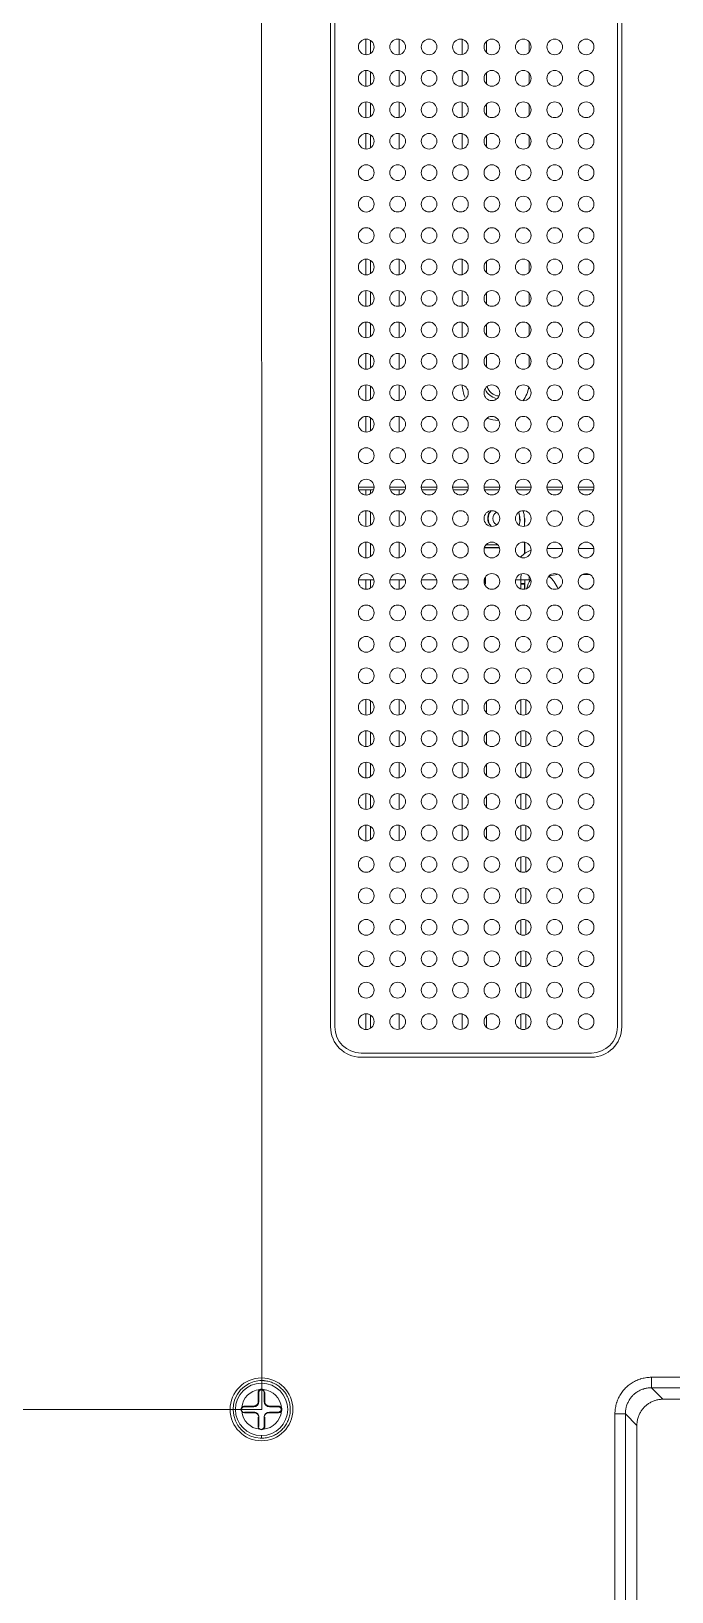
# Model space of a CAD drawing. Extents: x -382 to 1420, y -377 to 265.
# Drawn here: x -189.86 to -185.04, y -18.56 to -6.84 of the extents above; entities that cross this region are included whole.
import ezdxf

# ---------------------------------------------------------------- set-up
doc = ezdxf.new("R2010")
doc.units = 0
doc.header["$MEASUREMENT"] = 0
doc.layers.add('PDF_レイヤー 1', color=7, linetype='CONTINUOUS')

msp = doc.modelspace()

# ---------------------------------------------------------------- linework, layer by layer
at = {"layer": 'PDF_レイヤー 1', "lineweight": 0}
for points in [[(-188.1271, -1.44499), (-188.12543, -17.19165), (-211.74667, -17.19165)], [(-187.34235, -7.01459), (-187.34235, -6.89821)], [(-187.30831, -6.90671), (-187.30831, -7.00587)], [(-187.0924, -6.90013), (-187.0924, -7.01248)], [(-186.61814, -7.01202), (-186.61814, -6.90064)], [(-186.4345, -6.91559), (-186.4345, -6.99711)], [(-186.11539, -6.99412), (-186.11539, -6.91857)], [(-187.34235, -7.25085), (-187.34235, -7.13433)], [(-187.30831, -7.1429), (-187.30831, -7.24206)], [(-187.0924, -7.13639), (-187.0924, -7.24874)], [(-186.61814, -7.24827), (-186.61814, -7.13689)], [(-186.4345, -7.15177), (-186.4345, -7.23329)], [(-186.11539, -7.23031), (-186.11539, -7.15476)], [(-187.34235, -7.48704), (-187.34235, -7.37066)], [(-187.30831, -7.37907), (-187.30831, -7.47823)], [(-187.0924, -7.37257), (-187.0924, -7.48492)], [(-186.61814, -7.48445), (-186.61814, -7.37307)], [(-186.4345, -7.38796), (-186.4345, -7.46962)], [(-186.11539, -7.46648), (-186.11539, -7.39093)], [(-187.34235, -7.72322), (-187.34235, -7.60684)], [(-187.30831, -7.61526), (-187.30831, -7.71442)], [(-187.0924, -7.60875), (-187.0924, -7.7211)], [(-186.61814, -7.72064), (-186.61814, -7.60926)], [(-186.4345, -7.62415), (-186.4345, -7.70581)], [(-186.11539, -7.70274), (-186.11539, -7.62719)], [(-187.34235, -8.66803), (-187.34235, -8.55165)], [(-187.0924, -8.55357), (-187.0924, -8.66592)], [(-186.61814, -8.66544), (-186.61814, -8.55407)], [(-187.30831, -8.56007), (-187.30831, -8.65922)], [(-186.4345, -8.56895), (-186.4345, -8.65061)], [(-186.11539, -8.64747), (-186.11539, -8.57193)], [(-187.34235, -8.90422), (-187.34235, -8.78784)], [(-187.0924, -8.78975), (-187.0924, -8.9021)], [(-186.61814, -8.90163), (-186.61814, -8.79025)], [(-187.30831, -8.79625), (-187.30831, -8.89541)], [(-186.4345, -8.80514), (-186.4345, -8.8868)], [(-186.11539, -8.88373), (-186.11539, -8.80818)], [(-187.34235, -9.14046), (-187.34235, -9.02394)], [(-187.0924, -9.02593), (-187.0924, -9.13828)], [(-186.61814, -9.13782), (-186.61814, -9.02644)], [(-187.30831, -9.03251), (-187.30831, -9.13167)], [(-186.4345, -9.0414), (-186.4345, -9.12292)], [(-186.11539, -9.11992), (-186.11539, -9.04437)], [(-187.34235, -9.37665), (-187.34235, -9.26013)], [(-187.30831, -9.2687), (-187.30831, -9.36785)], [(-187.0924, -9.26218), (-187.0924, -9.37453)], [(-186.61814, -9.37401), (-186.61814, -9.26263)], [(-186.4345, -9.27759), (-186.4345, -9.35911)], [(-186.11539, -9.35611), (-186.11539, -9.28056)], [(-187.34235, -9.61283), (-187.34235, -9.49632)], [(-187.30831, -9.50488), (-187.30831, -9.60404)], [(-187.0924, -9.49837), (-187.0924, -9.61072)], [(-187.34235, -9.84902), (-187.34235, -9.73264)], [(-187.30831, -9.74107), (-187.30831, -9.84023)], [(-187.0924, -9.73456), (-187.0924, -9.84691)], [(-187.28025, -10.26314), (-187.39843, -10.26314)], [(-187.28566, -10.2828), (-187.39301, -10.2828)], [(-187.34235, -10.32146), (-187.34235, -10.28286)], [(-187.30831, -10.2828), (-187.30831, -10.31266)], [(-187.04413, -10.26314), (-187.16231, -10.26314)], [(-187.04942, -10.2828), (-187.15677, -10.2828)], [(-187.0924, -10.2828), (-187.0924, -10.31933)], [(-186.80787, -10.26314), (-186.92606, -10.26314)], [(-186.8133, -10.2828), (-186.92065, -10.2828)], [(-186.57175, -10.26314), (-186.6898, -10.26314)], [(-186.57704, -10.2828), (-186.6844, -10.2828)], [(-186.3355, -10.26314), (-186.45368, -10.26314)], [(-186.34093, -10.2828), (-186.44828, -10.2828)], [(-186.09925, -10.26314), (-186.21744, -10.26314)], [(-186.10467, -10.2828), (-186.21202, -10.2828)], [(-185.86314, -10.26314), (-185.98132, -10.26314)], [(-185.86843, -10.2828), (-185.97578, -10.2828)], [(-185.62688, -10.26314), (-185.74506, -10.26314)], [(-185.63231, -10.2828), (-185.73966, -10.2828)], [(-187.34235, -10.55757), (-187.34235, -10.44119)], [(-187.30831, -10.44962), (-187.30831, -10.54892)], [(-187.0924, -10.44311), (-187.0924, -10.5556)], [(-187.34235, -10.79383), (-187.34235, -10.67731)], [(-187.30831, -10.68588), (-187.30831, -10.78503)], [(-187.0924, -10.67936), (-187.0924, -10.79171)], [(-186.33984, -10.71978), (-186.44928, -10.71978)], [(-186.44833, -10.71585), (-186.34084, -10.71585)], [(-186.43586, -10.69618), (-186.35309, -10.69618)], [(-186.15051, -10.76386), (-186.15051, -10.67859)], [(-186.14658, -10.67964), (-186.14658, -10.76199)], [(-185.86314, -10.7233), (-185.98132, -10.7233)], [(-185.62688, -10.7233), (-185.74506, -10.7233)], [(-187.28377, -10.95888), (-187.39501, -10.95888)], [(-187.34235, -11.03008), (-187.34235, -10.95884)], [(-187.30831, -10.95888), (-187.30831, -11.02124)], [(-187.04752, -10.95888), (-187.15876, -10.95888)], [(-187.0924, -10.95888), (-187.0924, -11.0279)], [(-186.8114, -10.95888), (-186.9225, -10.95888)], [(-186.57514, -10.95888), (-186.68638, -10.95888)], [(-186.44576, -10.95888), (-186.45007, -10.95888)], [(-186.44576, -10.9875), (-186.44576, -10.94278)], [(-186.44183, -10.93827), (-186.44183, -10.99146)], [(-186.17805, -11.02553), (-186.17805, -10.95956), (-186.21416, -10.95956)], [(-186.17805, -10.9875), (-186.14653, -10.9875)], [(-186.15051, -10.99143), (-186.17801, -10.99143)], [(-186.15051, -11.02872), (-186.15051, -10.99136)], [(-186.14658, -10.9875), (-186.15047, -10.99139)], [(-186.14658, -11.02764), (-186.14658, -10.95889)], [(-185.71422, -10.92023), (-185.65825, -10.92023)], [(-187.34235, -11.97482), (-187.34235, -11.8583)], [(-187.30831, -11.86687), (-187.30831, -11.96603)], [(-187.0924, -11.86036), (-187.0924, -11.97271)], [(-186.61814, -11.97225), (-186.61814, -11.86087)], [(-186.4345, -11.87581), (-186.4345, -11.95733)], [(-186.17805, -11.86266), (-186.17805, -11.97029)], [(-186.13871, -11.97035), (-186.13871, -11.86286)], [(-187.34235, -12.21107), (-187.34235, -12.09456)], [(-187.30831, -12.10313), (-187.30831, -12.20228)], [(-187.0924, -12.09661), (-187.0924, -12.20896)], [(-186.61814, -12.20837), (-186.61814, -12.09699)], [(-186.4345, -12.11193), (-186.4345, -12.19359)], [(-186.17805, -12.09892), (-186.17805, -12.20641)], [(-186.13871, -12.2066), (-186.13871, -12.09897)], [(-187.34235, -12.44719), (-187.34235, -12.33068)], [(-187.30831, -12.33923), (-187.30831, -12.43839)], [(-187.0924, -12.33273), (-187.0924, -12.44522)], [(-186.61814, -12.44461), (-186.61814, -12.33323)], [(-186.4345, -12.34819), (-186.4345, -12.42985)], [(-186.17805, -12.33517), (-186.17805, -12.44267)], [(-186.13871, -12.44272), (-186.13871, -12.33523)], [(-187.34235, -12.68345), (-187.34235, -12.56693)], [(-187.30831, -12.57549), (-187.30831, -12.67464)], [(-187.0924, -12.56897), (-187.0924, -12.68132)], [(-186.61814, -12.68087), (-186.61814, -12.56935)], [(-186.4345, -12.58431), (-186.4345, -12.66596)], [(-186.17805, -12.57128), (-186.17805, -12.67891)], [(-186.13871, -12.67896), (-186.13871, -12.57147)], [(-187.34235, -12.91957), (-187.34235, -12.80319)], [(-187.30831, -12.81174), (-187.30831, -12.9109)], [(-187.0924, -12.80509), (-187.0924, -12.91758)], [(-186.61814, -12.91698), (-186.61814, -12.80561)], [(-186.4345, -12.82056), (-186.4345, -12.90222)], [(-186.17805, -12.80754), (-186.17805, -12.91503)], [(-186.13871, -12.91522), (-186.13871, -12.80759)], [(-186.17805, -13.04379), (-186.17805, -13.15128)], [(-186.13871, -13.15134), (-186.13871, -13.04385)], [(-186.17805, -13.27991), (-186.17805, -13.3874)], [(-186.13871, -13.3876), (-186.13871, -13.27997)], [(-186.17805, -13.51617), (-186.17805, -13.62366)], [(-186.13871, -13.62371), (-186.13871, -13.51622)], [(-186.17805, -13.75228), (-186.17805, -13.85991)], [(-186.13871, -13.85996), (-186.13871, -13.75247)], [(-186.17805, -13.98853), (-186.17805, -14.09602)], [(-186.13871, -14.09621), (-186.13871, -13.98858)], [(-187.34235, -14.3368), (-187.34235, -14.22029)], [(-187.30831, -14.22885), (-187.30831, -14.32801)], [(-187.0924, -14.22234), (-187.0924, -14.33469)], [(-186.61814, -14.33423), (-186.61814, -14.22285)], [(-186.4345, -14.2378), (-186.4345, -14.31932)], [(-186.17805, -14.22478), (-186.17805, -14.33228)], [(-186.13871, -14.33233), (-186.13871, -14.22484)], [(-188.13005, -16.97519), (-188.13255, -16.97519)], [(-188.12828, -16.97519), (-188.13009, -16.97519)], [(-188.12666, -16.97519), (-188.12832, -16.97519)], [(-188.12341, -16.97519), (-188.1266, -16.97519)], [(-188.12218, -16.97519), (-188.12343, -16.97519)], [(-188.12096, -16.97519), (-188.12221, -16.97519)], [(-188.11038, -16.97573), (-188.10594, -16.97615), (-188.09677, -16.97726), (-188.08774, -16.97865), (-188.07886, -16.98046), (-188.07011, -16.98268), (-188.06136, -16.98518), (-188.05289, -16.98823), (-188.04428, -16.99143), (-188.03594, -16.99518), (-188.03192, -16.99698), (-188.02775, -16.99907), (-188.01983, -17.00337), (-188.01192, -17.00795), (-188.00428, -17.01309), (-187.99706, -17.01837), (-187.98984, -17.02393), (-187.98289, -17.0299), (-187.97623, -17.03601), (-187.9697, -17.0424), (-187.96678, -17.04573), (-187.96081, -17.05267), (-187.95789, -17.05601), (-187.95234, -17.06337), (-187.94706, -17.07087), (-187.9422, -17.07836), (-187.9397, -17.08239), (-187.93526, -17.09031), (-187.93123, -17.0985), (-187.92762, -17.1067), (-187.92415, -17.11517), (-187.92123, -17.12364), (-187.91845, -17.13239), (-187.91623, -17.14114), (-187.91429, -17.14989), (-187.91262, -17.15891), (-187.91151, -17.16808), (-187.91081, -17.17711), (-187.91026, -17.18627), (-187.91026, -17.19516), (-187.91068, -17.20433), (-187.91123, -17.21335), (-187.91234, -17.22224), (-187.91387, -17.23141), (-187.91581, -17.24029), (-187.9179, -17.24918), (-187.92054, -17.25779), (-187.92345, -17.26654), (-187.92679, -17.27487), (-187.9304, -17.28321), (-187.93442, -17.29126), (-187.93887, -17.29932), (-187.94359, -17.30723), (-187.94859, -17.31459), (-187.95387, -17.32209), (-187.95942, -17.32918), (-187.96539, -17.33612), (-187.97164, -17.34279), (-187.97817, -17.34904), (-187.98484, -17.35515), (-187.99178, -17.36098), (-187.999, -17.36653), (-188.00664, -17.37181), (-188.01428, -17.37667), (-188.02205, -17.38125), (-188.03011, -17.38542), (-188.0383, -17.38945), (-188.04664, -17.39278), (-188.05525, -17.39598), (-188.06386, -17.39889), (-188.07274, -17.40125), (-188.08163, -17.40334), (-188.09038, -17.40514), (-188.09941, -17.40653), (-188.10844, -17.40736), (-188.11746, -17.40792)], [(-185.46928, -17.22474), (-185.46914, -17.21599), (-185.46859, -17.20696), (-185.46775, -17.19794), (-185.46664, -17.18891), (-185.46539, -17.17974), (-185.46359, -17.17058), (-185.4615, -17.16155), (-185.45928, -17.15239), (-185.4565, -17.1435), (-185.45539, -17.14003), (-185.45234, -17.131), (-185.44901, -17.12225), (-185.44526, -17.1135), (-185.44137, -17.10503), (-185.4372, -17.09656), (-185.43262, -17.0885), (-185.4279, -17.08031), (-185.42304, -17.07253), (-185.4179, -17.06503), (-185.41248, -17.05753), (-185.40693, -17.05045), (-185.40109, -17.04351), (-185.39512, -17.03684), (-185.38901, -17.03059), (-185.38262, -17.02448), (-185.37596, -17.01837), (-185.36901, -17.01268), (-185.36193, -17.00712), (-185.35457, -17.0017), (-185.34693, -16.99643), (-185.33915, -16.99143), (-185.3311, -16.98671), (-185.32291, -16.9824), (-185.31457, -16.97823), (-185.30582, -16.97407), (-185.29721, -16.9706), (-185.28846, -16.96726), (-185.27958, -16.96407), (-185.27597, -16.96296), (-185.26694, -16.96032), (-185.25791, -16.95796), (-185.24875, -16.95588), (-185.23972, -16.95421), (-185.23055, -16.95268), (-185.22153, -16.95157), (-185.2125, -16.95088), (-185.20361, -16.95032), (-185.19472, -16.95018)], [(-185.19479, -17.02856), (-185.19479, -16.95024), (-178.29054, -16.95024)], [(-188.15188, -17.06377), (-188.15188, -17.13265), (-188.14632, -17.13265), (-188.14632, -17.06377)], [(-188.10699, -17.06375), (-188.10699, -17.13264)], [(-188.10156, -17.13264), (-188.10156, -17.06375), (-188.10698, -17.06375)], [(-185.10801, -17.11544), (-185.1144, -17.11544), (-185.12078, -17.11586), (-185.12731, -17.11642), (-185.13356, -17.11725), (-185.14009, -17.11808), (-185.14662, -17.11933), (-185.15314, -17.12086), (-185.15967, -17.12253), (-185.16606, -17.12433), (-185.16856, -17.12517), (-185.17495, -17.12753), (-185.18133, -17.12989), (-185.18745, -17.13253), (-185.19356, -17.1353), (-185.19953, -17.13836), (-185.2055, -17.14141), (-185.21119, -17.14489), (-185.21675, -17.14836), (-185.22216, -17.15211), (-185.22744, -17.156), (-185.23258, -17.15989), (-185.23758, -17.16405), (-185.2423, -17.16836), (-185.24675, -17.1728), (-185.25119, -17.17724), (-185.25536, -17.18197), (-185.25966, -17.18697), (-185.26355, -17.1921), (-185.26744, -17.19738), (-185.27119, -17.2028), (-185.27466, -17.20835), (-185.27813, -17.21405), (-185.28119, -17.22002), (-185.2841, -17.22599), (-185.28702, -17.2321), (-185.28966, -17.23835), (-185.29202, -17.2446), (-185.29424, -17.25085), (-185.29507, -17.25335), (-185.29688, -17.25988), (-185.29869, -17.2664), (-185.30007, -17.27293), (-185.30119, -17.27932), (-185.3023, -17.28571), (-185.30313, -17.29223), (-185.30369, -17.29876), (-185.30396, -17.30515), (-185.3041, -17.31154), (-185.39076, -17.22474), (-185.46923, -17.22474)], [(-185.19481, -17.02865), (-185.20106, -17.02879), (-185.20744, -17.02906), (-185.21397, -17.02962), (-185.22036, -17.03045), (-185.22689, -17.03129), (-185.23341, -17.03254), (-185.23994, -17.03406), (-185.24633, -17.03573), (-185.25286, -17.03753), (-185.25563, -17.03851), (-185.26202, -17.04073), (-185.26827, -17.04309), (-185.27452, -17.04573), (-185.28063, -17.04837), (-185.2866, -17.05142), (-185.29258, -17.05462), (-185.29827, -17.05809), (-185.30382, -17.06156), (-185.30924, -17.06531), (-185.31452, -17.06906), (-185.31952, -17.07295), (-185.32438, -17.07725), (-185.32924, -17.08142), (-185.33368, -17.08573), (-185.33813, -17.09031), (-185.34229, -17.09503), (-185.34646, -17.10003), (-185.35049, -17.10503), (-185.35424, -17.11031), (-185.35799, -17.11572), (-185.36146, -17.12128), (-185.36479, -17.12697), (-185.36799, -17.1328), (-185.3709, -17.13891), (-185.37382, -17.14503), (-185.37632, -17.15114), (-185.37882, -17.15752), (-185.38104, -17.16391), (-185.38201, -17.16669), (-185.38382, -17.17308), (-185.38548, -17.17961), (-185.38701, -17.18613), (-185.38798, -17.19266), (-185.38909, -17.19905), (-185.38993, -17.20558), (-185.39034, -17.21196), (-185.39076, -17.21835), (-185.39076, -17.22474), (-185.39076, -21.38187)], [(-188.10699, -17.13265), (-188.10158, -17.13265)], [(-188.06766, -17.17198), (-187.99878, -17.17198)], [(-187.99877, -17.17198), (-187.99877, -17.16643)], [(-185.46928, -17.22469), (-185.46928, -21.38182), (-185.39082, -21.38182)], [(-188.10699, -17.31968), (-188.10158, -17.31968)], [(-185.39076, -21.38184), (-185.3041, -21.207), (-185.3041, -17.31151)], [(-188.12802, -17.40822), (-188.12663, -17.40822)], [(-188.12666, -17.38856), (-188.12666, -17.40828)]]:
    msp.add_lwpolyline(points, dxfattribs=at)
for points in [[(-185.6466, -5.03527, -0.41423358), (-185.41829, -5.26358), (-185.41829, -14.31792, -0.41400549), (-185.64654, -14.54621), (-187.37875, -14.54621, -0.41410757), (-187.60709, -14.31796), (-187.60709, -5.26362, -0.4141076), (-187.37871, -5.03527)], [(-187.37871, -5.06672, 0.41402108), (-187.57562, -5.26358), (-187.57562, -14.31796, 0.41402108), (-187.37871, -14.51475), (-185.64654, -14.51475, 0.41390261), (-185.44976, -14.31796), (-185.44976, -5.26362, 0.41416728), (-185.64654, -5.06672)], [(-186.19309, -10.45355, -0.15568182), (-186.19025, -10.54808, 0.07014825), (-186.18211, -10.50523), (-186.18252, -10.50509), (-186.1828, -10.50509), (-186.18322, -10.50509), (-186.18363, -10.50523), (-186.18405, -10.50523), (-186.18447, -10.50523), (-186.18502, -10.50536), (-186.18516, -10.5055), (-186.18572, -10.50564), (-186.186, -10.50578), (-186.186, -10.50606, 0.08883094)]]:
    msp.add_lwpolyline(points, format="xyb", close=True, dxfattribs=at)
for points in [[(-186.15968, -10.44068, -0.07979932), (-186.15047, -10.49828), (-186.15005, -10.49828), (-186.14964, -10.49828), (-186.14936, -10.49828), (-186.14894, -10.49828), (-186.14853, -10.49842), (-186.14811, -10.49842), (-186.14769, -10.49856), (-186.14728, -10.4987), (-186.14686, -10.49884), (-186.14672, -10.49912), (-186.14658, -10.49943), (-186.15051, -10.55622), (-186.15051, -10.49831, 0.07975226), (-186.15968, -10.44068)], [(-186.18768, -10.78677), (-186.17768, -10.78677, -0.10266643), (-186.10048, -10.73727)], [(-186.11511, -10.9343), (-186.11511, -10.95888), (-186.17802, -10.95888, -0.07020938), (-186.17168, -10.91508)], [(-186.13215, -11.02296, -0.0768065), (-186.10441, -10.95928, 0.0198315), (-186.1151, -10.95887)], [(-185.89758, -11.02411, 0.12154643), (-185.96507, -10.93398, -0.09873476), (-185.90247, -10.92023)], [(-188.13192, -17.4081), (-188.13371, -17.4081), (-188.13288, -17.4081, -0.94363461), (-188.14063, -16.9756)], [(-188.25469, -17.16641, 0.25186451), (-188.27566, -17.1778, -0.36035462), (-188.14063, -17.04273)], [(-188.06766, -17.17197), (-188.06766, -17.16641), (-187.99871, -17.16643, -0.24978979), (-187.97774, -17.17781, 0.36073998), (-188.1128, -17.04269, 0.13357351), (-188.12571, -17.03852), (-188.12585, -17.03852), (-188.12599, -17.03852), (-188.12613, -17.03852), (-188.12627, -17.03852), (-188.12641, -17.03852), (-188.12655, -17.03852), (-188.12668, -17.03852, 0.14642675), (-188.14063, -17.04273, 0.25464182), (-188.15188, -17.06375), (-188.14632, -17.06375, -1.00371048), (-188.10699, -17.06375, 0.25671901), (-188.11281, -17.04278)], [(-178.28229, -17.11543), (-178.36895, -17.02863), (-185.19479, -17.02863), (-185.10799, -17.11543), (-184.97495, -17.11543), (-184.97495, -17.27288, 0.3533094), (-184.89587, -17.35153), (-178.87335, -17.35153, 0.35273271), (-178.7944, -17.27288), (-178.7944, -17.11539)], [(-188.18579, -17.16643), (-188.1858, -17.17198), (-188.25469, -17.17198, 1.00143568), (-188.25469, -17.21687), (-188.25467, -17.21131), (-188.18579, -17.21131), (-188.18579, -17.21687), (-188.25467, -17.21687, -0.25050881), (-188.2757, -17.20562, 0.36053996), (-188.14057, -17.34061)], [(-188.25469, -17.17197), (-188.25469, -17.16641), (-188.1858, -17.16641, 0.41580959), (-188.1519, -17.13267)], [(-188.18576, -17.21689, -0.41495902), (-188.14632, -17.25078), (-188.15188, -17.25079), (-188.15188, -17.31968), (-188.14632, -17.31968), (-188.14632, -17.25079, 0.41461268), (-188.18576, -17.21134)], [(-188.06766, -17.21687, 0.41495902), (-188.10696, -17.25075, -0.41401903), (-188.06765, -17.21131), (-187.99877, -17.21131), (-187.99877, -17.21687), (-188.06766, -17.21687), (-188.06766, -17.21687)], [(-188.15188, -17.31968, 0.25596236), (-188.14066, -17.34059, 0.13013062), (-188.1276, -17.34476), (-188.12746, -17.34476), (-188.12732, -17.34476), (-188.12718, -17.34476), (-188.12705, -17.34476), (-188.12691, -17.34476), (-188.12677, -17.34476), (-188.12663, -17.34476, 0.17069691), (-188.11282, -17.34055, 0.25387221), (-188.10156, -17.31966), (-188.10156, -17.25078), (-188.10699, -17.25078), (-188.10699, -17.31966, -1.00369919), (-188.15188, -17.31968)]]:
    msp.add_lwpolyline(points, format="xyb", dxfattribs=at)
for centre, radius in [((-187.33934, -6.95642), 0.05909), ((-187.1031, -6.9563), 0.05897), ((-186.86687, -6.95633), 0.059), ((-186.63073, -6.9563), 0.05897), ((-186.3945, -6.95633), 0.059), ((-186.15834, -6.95642), 0.05909), ((-185.92211, -6.9563), 0.05897), ((-185.68588, -6.95633), 0.059), ((-187.33934, -7.1926), 0.05909), ((-187.1031, -7.19248), 0.05897), ((-186.86687, -7.19251), 0.059), ((-186.63073, -7.19248), 0.05897), ((-186.3945, -7.19251), 0.059), ((-186.15834, -7.1926), 0.05909), ((-185.92211, -7.19248), 0.05897), ((-185.68588, -7.19251), 0.059), ((-187.33934, -7.42886), 0.05909), ((-187.1031, -7.42874), 0.05897), ((-186.86687, -7.42877), 0.059), ((-186.63073, -7.42874), 0.05897), ((-186.3945, -7.42877), 0.059), ((-186.15834, -7.42886), 0.05909), ((-185.92211, -7.42874), 0.05897), ((-185.68588, -7.42877), 0.059), ((-187.33934, -7.66503), 0.05909), ((-187.1031, -7.66491), 0.05897), ((-186.86687, -7.66494), 0.059), ((-186.63073, -7.66491), 0.05897), ((-186.3945, -7.66494), 0.059), ((-186.15834, -7.66503), 0.05909), ((-185.92211, -7.66491), 0.05897), ((-185.68588, -7.66494), 0.059), ((-187.33934, -7.90122), 0.05909), ((-187.1031, -7.9011), 0.05897), ((-186.86687, -7.90113), 0.059), ((-186.63073, -7.9011), 0.05897), ((-186.3945, -7.90113), 0.059), ((-186.15834, -7.90122), 0.05909), ((-185.92211, -7.9011), 0.05897), ((-185.68588, -7.90113), 0.059), ((-187.33934, -8.13741), 0.05909), ((-187.1031, -8.13729), 0.05897), ((-186.86687, -8.13732), 0.059), ((-186.63073, -8.13729), 0.05897), ((-186.3945, -8.13732), 0.059), ((-186.15834, -8.13741), 0.05909), ((-185.92211, -8.13729), 0.05897), ((-185.68588, -8.13732), 0.059), ((-187.33934, -8.3736), 0.05909), ((-187.1031, -8.37348), 0.05897), ((-186.86687, -8.37351), 0.059), ((-186.63073, -8.37348), 0.05897), ((-186.3945, -8.37351), 0.059), ((-186.15834, -8.3736), 0.05909), ((-185.92211, -8.37348), 0.05897), ((-185.68588, -8.37351), 0.059), ((-187.33934, -8.60985), 0.05909), ((-187.1031, -8.60973), 0.05897), ((-186.86687, -8.60976), 0.059), ((-186.63073, -8.60973), 0.05897), ((-186.3945, -8.60976), 0.059), ((-186.15834, -8.60985), 0.05909), ((-185.92211, -8.60973), 0.05897), ((-185.68588, -8.60976), 0.059), ((-187.33934, -8.84603), 0.05909), ((-187.1031, -8.84591), 0.05897), ((-186.86687, -8.84594), 0.059), ((-186.63073, -8.84591), 0.05897), ((-186.3945, -8.84594), 0.059), ((-186.15834, -8.84603), 0.05909), ((-185.92211, -8.84591), 0.05897), ((-185.68588, -8.84594), 0.059), ((-187.33934, -9.08221), 0.05909), ((-187.1031, -9.08209), 0.05897), ((-186.86687, -9.08212), 0.059), ((-186.63073, -9.08209), 0.05897), ((-186.3945, -9.08212), 0.059), ((-186.15834, -9.08221), 0.05909), ((-185.92211, -9.08209), 0.05897), ((-185.68588, -9.08212), 0.059), ((-187.33934, -9.3184), 0.05909), ((-187.1031, -9.31828), 0.05897), ((-186.86687, -9.31831), 0.059), ((-186.63073, -9.31828), 0.05897), ((-186.3945, -9.31831), 0.059), ((-186.15834, -9.3184), 0.05909), ((-185.92211, -9.31828), 0.05897), ((-185.68588, -9.31831), 0.059), ((-187.33943, -9.55468), 0.05918), ((-187.10319, -9.55456), 0.05906), ((-186.86696, -9.55459), 0.05909), ((-186.63081, -9.55456), 0.05906), ((-186.39459, -9.55459), 0.05909), ((-186.15843, -9.55468), 0.05918), ((-185.9222, -9.55456), 0.05906), ((-185.68597, -9.55459), 0.05909), ((-187.33934, -9.79084), 0.05909), ((-187.1031, -9.79073), 0.05897), ((-186.86687, -9.79076), 0.059), ((-186.63073, -9.79073), 0.05897), ((-186.3945, -9.79076), 0.059), ((-186.15834, -9.79084), 0.05909), ((-185.92211, -9.79073), 0.05897), ((-185.68588, -9.79076), 0.059), ((-187.33943, -10.02705), 0.05918), ((-187.10319, -10.02693), 0.05906), ((-186.86696, -10.02696), 0.05909), ((-186.63081, -10.02693), 0.05906), ((-186.39459, -10.02696), 0.05909), ((-186.15843, -10.02705), 0.05918), ((-185.9222, -10.02693), 0.05906), ((-185.68597, -10.02696), 0.05909), ((-187.33943, -10.26329), 0.05918), ((-187.10319, -10.26318), 0.05906), ((-186.86696, -10.26321), 0.05909), ((-186.63081, -10.26318), 0.05906), ((-186.39459, -10.26321), 0.05909), ((-186.15843, -10.26329), 0.05918), ((-185.9222, -10.26318), 0.05906), ((-185.68597, -10.26321), 0.05909), ((-187.33946, -10.49944), 0.05921), ((-187.10322, -10.49932), 0.05909), ((-186.86699, -10.49935), 0.05912), ((-186.63084, -10.49932), 0.05909), ((-186.39462, -10.49935), 0.05912), ((-186.15846, -10.49944), 0.05921), ((-185.92223, -10.49932), 0.05909), ((-185.686, -10.49935), 0.05912), ((-187.33943, -10.73567), 0.05918), ((-187.10319, -10.73555), 0.05906), ((-186.86696, -10.73558), 0.05909), ((-186.63081, -10.73555), 0.05906), ((-186.39459, -10.73558), 0.05909), ((-186.15843, -10.73567), 0.05918), ((-185.9222, -10.73555), 0.05906), ((-185.68597, -10.73558), 0.05909), ((-187.33946, -10.97182), 0.05921), ((-187.10322, -10.9717), 0.05909), ((-186.86699, -10.97173), 0.05912), ((-186.63084, -10.9717), 0.05909), ((-186.39462, -10.97173), 0.05912), ((-186.15846, -10.97182), 0.05921), ((-185.92223, -10.9717), 0.05909), ((-185.686, -10.97173), 0.05912), ((-187.33943, -11.20804), 0.05918), ((-187.10319, -11.20793), 0.05906), ((-186.86696, -11.20795), 0.05909), ((-186.63081, -11.20793), 0.05906), ((-186.39459, -11.20795), 0.05909), ((-186.15843, -11.20804), 0.05918), ((-185.9222, -11.20793), 0.05906), ((-185.68597, -11.20795), 0.05909), ((-187.33943, -11.44429), 0.05918), ((-187.10319, -11.44417), 0.05906), ((-186.86696, -11.4442), 0.05909), ((-186.63081, -11.44417), 0.05906), ((-186.39459, -11.4442), 0.05909), ((-186.15843, -11.44429), 0.05918), ((-185.9222, -11.44417), 0.05906), ((-185.68597, -11.4442), 0.05909), ((-187.33946, -11.68043), 0.05921), ((-187.10322, -11.68032), 0.05909), ((-186.86699, -11.68035), 0.05912), ((-186.63084, -11.68032), 0.05909), ((-186.39462, -11.68035), 0.05912), ((-186.15846, -11.68043), 0.05921), ((-185.92223, -11.68032), 0.05909), ((-185.686, -11.68035), 0.05912), ((-187.33943, -11.91666), 0.05918), ((-187.10319, -11.91654), 0.05906), ((-186.86696, -11.91657), 0.05909), ((-186.63081, -11.91654), 0.05906), ((-186.39459, -11.91657), 0.05909), ((-186.15843, -11.91666), 0.05918), ((-185.9222, -11.91654), 0.05906), ((-185.68597, -11.91657), 0.05909), ((-187.33946, -12.15281), 0.05921), ((-187.10322, -12.15269), 0.05909), ((-186.86699, -12.15272), 0.05912), ((-186.63084, -12.15269), 0.05909), ((-186.39462, -12.15272), 0.05912), ((-186.15846, -12.15281), 0.05921), ((-185.92223, -12.15269), 0.05909), ((-185.686, -12.15272), 0.05912), ((-187.33946, -12.38905), 0.05921), ((-187.10322, -12.38893), 0.05909), ((-186.86699, -12.38896), 0.05912), ((-186.63084, -12.38893), 0.05909), ((-186.39462, -12.38896), 0.05912), ((-186.15846, -12.38905), 0.05921), ((-185.92223, -12.38893), 0.05909), ((-185.686, -12.38896), 0.05912), ((-187.33943, -12.62528), 0.05918), ((-187.10319, -12.62516), 0.05906), ((-186.86696, -12.62519), 0.05909), ((-186.63081, -12.62516), 0.05906), ((-186.39459, -12.62519), 0.05909), ((-186.15843, -12.62528), 0.05918), ((-185.9222, -12.62516), 0.05906), ((-185.68597, -12.62519), 0.05909), ((-187.33946, -12.86143), 0.05921), ((-187.10322, -12.86131), 0.05909), ((-186.86699, -12.86134), 0.05912), ((-186.63084, -12.86131), 0.05909), ((-186.39462, -12.86134), 0.05912), ((-186.15846, -12.86143), 0.05921), ((-185.92223, -12.86131), 0.05909), ((-185.686, -12.86134), 0.05912), ((-187.33943, -13.09765), 0.05918), ((-187.10319, -13.09754), 0.05906), ((-186.86696, -13.09756), 0.05909), ((-186.63081, -13.09754), 0.05906), ((-186.39459, -13.09756), 0.05909), ((-186.15843, -13.09765), 0.05918), ((-185.9222, -13.09754), 0.05906), ((-185.68597, -13.09756), 0.05909), ((-187.33946, -13.3338), 0.05921), ((-187.10322, -13.33368), 0.05909), ((-186.86699, -13.33371), 0.05912), ((-186.63084, -13.33368), 0.05909), ((-186.39462, -13.33371), 0.05912), ((-186.15846, -13.3338), 0.05921), ((-185.92223, -13.33368), 0.05909), ((-185.686, -13.33371), 0.05912), ((-187.33946, -13.57006), 0.05921), ((-187.10322, -13.56994), 0.05909), ((-186.86699, -13.56997), 0.05912), ((-186.63084, -13.56994), 0.05909), ((-186.39462, -13.56997), 0.05912), ((-186.15846, -13.57006), 0.05921), ((-185.92223, -13.56994), 0.05909), ((-185.686, -13.56997), 0.05912), ((-187.33943, -13.80627), 0.05918), ((-187.10319, -13.80615), 0.05906), ((-186.86696, -13.80618), 0.05909), ((-186.63081, -13.80615), 0.05906), ((-186.39459, -13.80618), 0.05909), ((-186.15843, -13.80627), 0.05918), ((-185.9222, -13.80615), 0.05906), ((-185.68597, -13.80618), 0.05909), ((-187.33946, -14.04242), 0.05921), ((-187.10322, -14.0423), 0.05909), ((-186.86699, -14.04233), 0.05912), ((-186.63084, -14.0423), 0.05909), ((-186.39462, -14.04233), 0.05912), ((-186.15846, -14.04242), 0.05921), ((-185.92223, -14.0423), 0.05909), ((-185.686, -14.04233), 0.05912), ((-187.33943, -14.27865), 0.05918), ((-187.10319, -14.27853), 0.05906), ((-186.86696, -14.27856), 0.05909), ((-186.63081, -14.27853), 0.05906), ((-186.39459, -14.27856), 0.05909), ((-186.15843, -14.27865), 0.05918), ((-185.9222, -14.27853), 0.05906), ((-185.68597, -14.27856), 0.05909), ((-188.12661, -17.19163), 0.23607), ((-188.12676, -17.19175), 0.19689)]:
    msp.add_circle(centre, radius, dxfattribs=at)
for centre, radius, start, end in [((-186.33743, -9.48012), 0.28074, 183.214302, 203.107009), ((-186.33521, -9.47944), 0.12021, 205.781669, 257.018255), ((-186.33536, -9.4796), 0.09912, 196.971727, 266.413014), ((-186.33497, -9.48019), 0.21944, 322.406499, 351.815322), ((-186.33537, -9.479), 0.28344, 250.809807, 267.869496), ((-186.33556, -10.49932), 0.09048, 149.110217, 212.233904), ((-186.33577, -10.49932), 0.08638, 137.966, 222.1714), ((-186.33564, -10.49926), 0.05205, 117.625058, 242.076594), ((-188.25431, -17.19173), 0.0255, 147.008154, 212.991846), ((-188.18573, -17.1326), 0.03938, 269.917978, 359.879921), ((-188.12658, -17.19165), 0.14953, 275.278944, 354.66214), ((-188.06764, -17.1326), 0.03935, 180.0769, 269.9231), ((-188.06784, -17.13267), 0.03372, 179.961631, 270.27367), ((-187.99881, -17.19166), 0.01971, 269.960727, 90.039273), ((-187.9987, -17.19181), 0.02506, 269.86048, 326.559859), ((-187.99906, -17.1917), 0.02544, 326.917132, 33.082868)]:
    msp.add_arc(centre, radius, start, end, dxfattribs=at)
for points in [[(-188.13452, -16.97533), (-188.1366, -16.97533), (-188.13854, -16.97547), (-188.14063, -16.97561)], [(-188.13249, -16.97519), (-188.13318, -16.97519), (-188.13388, -16.97533), (-188.13457, -16.97533)], [(-188.11675, -16.97533), (-188.11814, -16.97533), (-188.11967, -16.97533), (-188.12092, -16.97519)], [(-188.11513, -16.97546), (-188.11569, -16.97546), (-188.11624, -16.97546), (-188.1168, -16.97532)], [(-188.11269, -16.9756), (-188.11352, -16.9756), (-188.11435, -16.97546), (-188.11519, -16.97546)], [(-188.11038, -16.97573), (-188.11121, -16.97573), (-188.11205, -16.97573), (-188.11274, -16.9756)], [(-188.13792, -17.40782), (-188.13723, -17.40796), (-188.13653, -17.40796), (-188.13584, -17.40796)], [(-188.13588, -17.40796), (-188.13518, -17.40796), (-188.13435, -17.4081), (-188.13366, -17.4081)], [(-188.13195, -17.4081), (-188.1307, -17.4081), (-188.12931, -17.4081), (-188.12806, -17.40824)], [(-188.12666, -17.40822), (-188.12568, -17.40822), (-188.12457, -17.40822), (-188.12374, -17.40809)], [(-188.12367, -17.4081), (-188.12159, -17.4081), (-188.1195, -17.4081), (-188.11742, -17.40796)]]:
    msp.add_open_spline(points, degree=3, dxfattribs=at)

doc.saveas('drawing.dxf')
